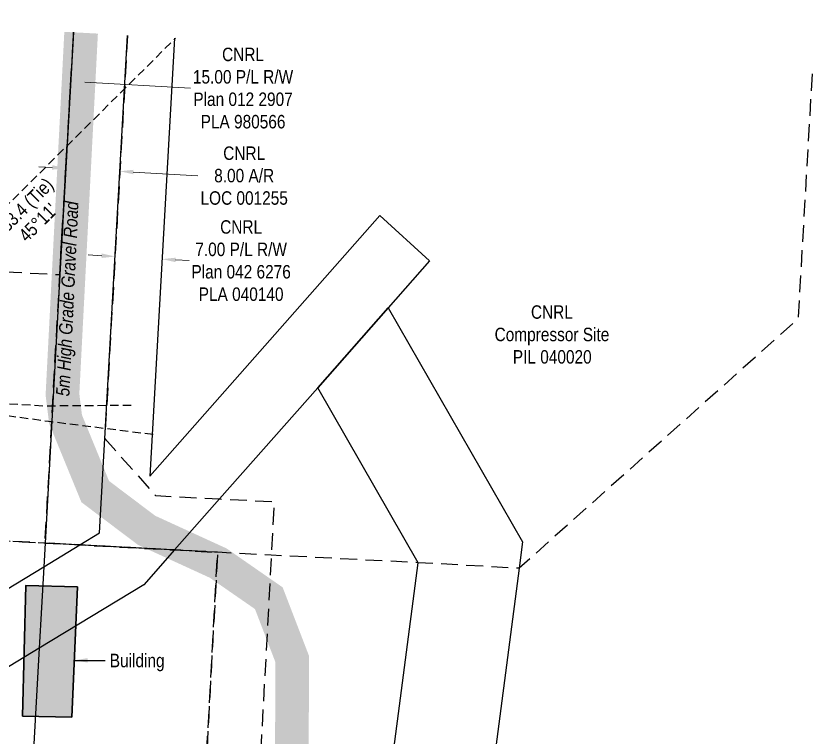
# Model space of a CAD drawing. Extents: x 331629 to 337523, y 6158057 to 6163201.
# Drawn here: x 332458 to 333050, y 6160242 to 6160779 of the extents above; entities that cross this region are included whole.
import ezdxf
from ezdxf.enums import TextEntityAlignment as Align

# ---------------------------------------------------------------- set-up
doc = ezdxf.new("R2010")
doc.units = 0
doc.header["$LTSCALE"] = 5
for name, pattern in [('foc-ACCESSROAD', [3.75, 2.5, -1.25]), ('foc-TIELINE', [1.875, 1.25, -0.625]), ('UG_PIPE', [1.875, 1.25, -0.625])]:
    doc.linetypes.add(name, pattern=pattern)
for name, color, linetype, lineweight in [('AS-GENERAL', 48, 'Continuous', 18), ('C-AR-T', 13, 'Continuous', 9), ('C-RW-T', 13, 'Continuous', 9), ('C-WS-T', 13, 'Continuous', 9)]:
    doc.layers.add(name, color=color, linetype=linetype, lineweight=lineweight)
for name, color, linetype in [('AS-PIPE-UG', 44, 'UG_PIPE'), ('AS-ROADS', 254, 'Continuous'), ('C-AR', 13, 'foc-ACCESSROAD'), ('C-RW', 13, 'Continuous'), ('C-WS', 13, 'foc-ACCESSROAD'), ('L-BD', 7, 'Continuous'), ('L-TIE', 7, 'foc-TIELINE')]:
    doc.layers.add(name, color=color, linetype=linetype)
doc.layers.add('AS-STRUCTURE', color=7, linetype='Continuous', lineweight=30, true_color=0x595959)
doc.layers.add('AS-STRUCTURE-H', color=7, linetype='Continuous', true_color=0xa8a8a8)
doc.layers.add('AS-STRUCTURE-T', color=7, linetype='Continuous', true_color=0x454545)
doc.styles.add('80CG', font='ARIALN.TTF', dxfattribs={"height": 10})
doc.styles.add('80L', font='ARIALN.TTF', dxfattribs={"height": 10})
doc.dimstyles.new('Compass 5 000', dxfattribs={"dimscale": 5, "dimtxt": 9, "dimasz": 2, "dimexe": 0.2, "dimexo": 0.0625, "dimgap": 0.5, "dimtad": 0, "dimtih": 1, "dimtoh": 1, "dimzin": 0, "dimdsep": 46, "dimtxsty": '80CG', "dimcen": 0.1, "dimse1": 1, "dimse2": 1, "dimclrd": 256, "dimclrt": 256, "dimaunit": 1, "dimadec": 4, "dimazin": 0, "dimtfac": 0.06, "dimtofl": 0, "dimtmove": 0, "dimatfit": 1, "dimfxl": 0.2, "dimtolj": 1, "dimtzin": 0, "dimlwd": -1, "dimarcsym": 0})

msp = doc.modelspace()

# ---------------------------------------------------------------- hatches: boundary and pattern name
at = {"layer": 'AS-STRUCTURE-H'}
h = msp.add_hatch(color=256, dxfattribs=at)
h.dxf.hatch_style = 1
h.paths.add_polyline_path([(332499.203, 6160257.165), (332462.621, 6160257.925), (332465.14, 6160355.186), (332503.397, 6160354.046)])

# ---------------------------------------------------------------- linework, layer by layer
at = {"layer": 'AS-PIPE-UG', "flags": 128}
for points in [[(332283.437, 6160333.69), (332282.672, 6160390.364), (332281.872, 6160436.759), (332282.842, 6160489.114), (332296.881, 6160509.597), (332349.748, 6160501.382), (332421.384, 6160492.223), (332477.813, 6160488.729), (332544.744, 6160489.209)], [(332559.816, 6160467.268), (332481.827, 6160477.021), (332420.264, 6160485.51), (332349.723, 6160482.32), (332319.139, 6160480.941), (332301.768, 6160470.558), (332298.409, 6160456.805), (332296.149, 6160404.446), (332294.419, 6160332.84)]]:
    msp.add_lwpolyline(points, dxfattribs=at)
at = {"layer": 'AS-ROADS', "const_width": 24.995, "flags": 128}
msp.add_lwpolyline([(332613.563, 6159893.445), (332631.732, 6159979.108), (332644.014, 6160056.712), (332654.687, 6160135.987), (332662.785, 6160222.454), (332663.15, 6160300.279), (332645.724, 6160345.619), (332608.036, 6160371.759), (332554.837, 6160396.124), (332516.655, 6160424.914), (332494.584, 6160478.733), (332492.305, 6160497.204), (332506.167, 6160766.128)], dxfattribs=at)
at = {"layer": 'AS-STRUCTURE', "flags": 128}
msp.add_lwpolyline([(332499.203, 6160257.165), (332462.621, 6160257.925), (332465.14, 6160355.186), (332503.397, 6160354.046)], close=True, dxfattribs=at)
at = {"layer": 'C-AR', "flags": 128}
for points in [[(332581.477, 6159893.445), (332607.585, 6160379.78), (332599.858, 6160380.196), (332575.637, 6160381.489), (332505.2, 6160385.265), (332479.377, 6160386.647), (332490.32, 6160586.23), (332500.611, 6160766.442)], [(332540.715, 6160764.178), (332523.779, 6160464.317), (332561.54, 6160421.933), (332609.149, 6160419.475), (332649.652, 6160417.385), (332647.519, 6160377.647), (332621.534, 6159893.445)]]:
    msp.add_lwpolyline(points, dxfattribs=at)
at = {"layer": 'C-AR-T'}
for p, q in [((332484.681, 6160665.947), (332474.697, 6160666.511)), ((332544.987, 6160662.54), (332593.059, 6160659.824))]:
    msp.add_line(p, q, dxfattribs=at)
for points in [[(332484.775, 6160667.611), (332484.587, 6160664.283), (332494.665, 6160665.383)], [(332545.081, 6160664.204), (332544.893, 6160660.876), (332535.003, 6160663.104)]]:
    msp.add_solid(points, dxfattribs=at)
at = {"layer": 'C-RW', "flags": 128}
for points in [[(332500.611, 6160766.442), (332490.32, 6160586.23), (332479.377, 6160386.647), (332478.436, 6160369.034), (332475.068, 6160308.452), (332462.201, 6160077.009), (332401.271, 6160080.403), (332387.326, 6160081.18), (332390.176, 6160132.445), (332394.84, 6160216.339)], [(332575.703, 6160762.203), (332557.309, 6160436.35), (332728.344, 6160630.188), (332765.223, 6160596.391), (332734.429, 6160561.488), (332682.053, 6160502.115), (332609.149, 6160419.475), (332575.637, 6160381.489), (332552.778, 6160355.575), (332475.068, 6160308.452), (332397.34, 6160261.312), (332400.707, 6160321.898), (332478.436, 6160369.034), (332505.2, 6160385.265), (332519.95, 6160394.215), (332523.779, 6160464.317), (332540.715, 6160764.178)], [(332694.174, 6159893.445), (332756.625, 6160372.019), (332682.051, 6160502.115), (332734.429, 6160561.488), (332834.27, 6160387.449), (332831.726, 6160367.844), (332769.811, 6159893.445)]]:
    msp.add_lwpolyline(points, dxfattribs=at)
at = {"layer": 'C-RW-T'}
for p, q in [((332508.863, 6160729.28), (332587.463, 6160724.929)), ((332521.471, 6160600.298), (332511.487, 6160600.862)), ((332576.405, 6160597.197), (332586.389, 6160596.634))]:
    msp.add_line(p, q, dxfattribs=at)
for points in [[(332508.955, 6160730.945), (332508.771, 6160727.616), (332498.878, 6160729.833)], [(332521.565, 6160601.962), (332521.377, 6160598.634), (332531.456, 6160599.735)], [(332576.499, 6160598.861), (332576.311, 6160595.533), (332566.421, 6160597.761)]]:
    msp.add_solid(points, dxfattribs=at)
at = {"layer": 'C-WS', "flags": 128}
for points in [[(333049.59, 6160735.453), (333039.173, 6160553.317), (332831.726, 6160367.844), (332756.625, 6160372.019), (332647.519, 6160377.647), (332607.585, 6160379.78), (332599.858, 6160380.196), (332575.635, 6160381.489), (332505.198, 6160385.261), (332479.365, 6160386.644), (332462.297, 6160387.551), (332404.519, 6160390.635), (332387.749, 6160391.523), (332204.479, 6160401.344), (332216.972, 6160412.712), (332415.615, 6160590.291), (332490.32, 6160586.23), (332500.611, 6160766.442)], [(331958.982, 6159893.445), (331958.979, 6159893.456), (331957.043, 6159900.523), (331955.357, 6159907.652), (331953.921, 6159914.837), (331952.738, 6159922.066), (331951.806, 6159929.332), (331950.95, 6159936.649), (331950.742, 6159943.938), (331950.728, 6159951.248), (331950.821, 6159958.573), (331951.109, 6159965.896), (331951.765, 6159973.192), (331952.593, 6159980.47), (331953.537, 6159987.73), (331954.936, 6159994.922), (331956.556, 6160002.069), (331958.424, 6160009.153), (331960.537, 6160016.168), (331962.896, 6160023.104), (331965.496, 6160029.952), (331968.333, 6160036.705), (331971.406, 6160043.355), (331974.709, 6160049.896), (331978.238, 6160056.313), (331981.992, 6160062.608), (331985.963, 6160068.764), (331990.146, 6160074.779), (331994.537, 6160080.642), (331999.13, 6160086.348), (332003.923, 6160091.89), (332008.904, 6160097.261), (332014.071, 6160102.456), (332019.417, 6160107.463), (332024.934, 6160112.286), (332030.618, 6160116.907), (332036.575, 6160121.316), (332042.45, 6160125.546), (332048.587, 6160129.547), (332054.859, 6160133.33), (332061.261, 6160136.896), (332067.784, 6160140.232), (332074.419, 6160143.336), (332081.157, 6160146.211), (332087.993, 6160148.844), (332094.917, 6160151.24), (332101.92, 6160153.389), (332108.996, 6160155.291), (332113.794, 6160156.432), (332116.131, 6160156.947), (332123.323, 6160158.352), (332130.557, 6160159.504), (332145.126, 6160161.042), (332154.974, 6160341.968), (332158.151, 6160403.765), (332174.218, 6160402.986), (332185.148, 6160402.402), (332187.768, 6160402.274), (332204.479, 6160401.344), (332387.749, 6160391.523), (332404.519, 6160390.635), (332462.297, 6160387.551), (332479.377, 6160386.647), (332505.2, 6160385.265), (332575.637, 6160381.489), (332599.858, 6160380.196), (332607.585, 6160379.78), (332581.477, 6159893.445)]]:
    msp.add_lwpolyline(points, dxfattribs=at)
at = {"layer": 'L-TIE'}
msp.add_line((332295.803, 6160483.425), (332576.42, 6160762.163), dxfattribs=at)

# ---------------------------------------------------------------- texts
at = {"layer": 'AS-GENERAL', "insert": (332486.7, 6160480.675), "char_height": 9.99607, "attachment_point": 1, "rotation": 87.293223, "style": '80L'}
msp.add_mtext_dynamic_manual_height_columns('\\pi15.378;{\\fArial Narrow|b0|i1|c0|p34;5m High Grade Gravel Road}', width=175.63771, gutter_width=50, heights=[0], dxfattribs=at)
at = {"layer": 'AS-STRUCTURE-T', "insert": (332527.471, 6160304.292), "char_height": 9.998, "attachment_point": 1, "style": '80L'}
msp.add_mtext_dynamic_manual_height_columns('Building', width=40.82988, gutter_width=50, heights=[0], dxfattribs=at)
at = {"layer": 'C-AR-T', "insert": (332627.394, 6160659.824), "char_height": 10, "attachment_point": 5, "style": '80CG'}
msp.add_mtext('\\A1;CNRL\\P8.00 A/R\\PLOC 001255', dxfattribs=at)
at = {"layer": 'C-RW-T', "char_height": 10, "attachment_point": 5, "style": '80CG'}
for s, insert in [('\\A1;CNRL\\P15.00 P/L R/W\\PPlan 012 2907\\PPLA 980566', (332626.549, 6160724.929)), ('\\A1;CNRL\\P7.00 P/L R/W\\PPlan 042 6276\\PPLA 040140', (332625.124, 6160596.634))]:
    msp.add_mtext(s, dxfattribs=dict(at, insert=insert))
at = {"layer": 'C-WS-T', "insert": (332787.325, 6160563.435), "char_height": 10, "attachment_point": 1, "style": '80L'}
msp.add_mtext_dynamic_manual_height_columns('\\pi53.276;CNRL\\P\\pi26.244;Compressor Site\\P\\pi39.794;PIL 040020', width=136.75069, gutter_width=50, heights=[0], dxfattribs=at)
at = {"layer": 'L-BD', "style": '80L'}
for s, height, p in [('533.4 (Tie)', 9.99803, (332464.101, 6160635.172)), ("45°11'", 9.998, (332474.141, 6160625.064))]:
    msp.add_text(s, height=height, rotation=44.8075, dxfattribs=at).set_placement(p, align=Align.MIDDLE)

# ---------------------------------------------------------------- leaders
at = {"layer": 'AS-STRUCTURE-T', "path_type": 1}
msp.add_leader([(332501.033, 6160299.43), (332524.008, 6160299.397)], dimstyle='Compass 5 000', override={"dimgap": 0.5, "dimtad": 0}, dxfattribs=at)

doc.saveas('drawing.dxf')
